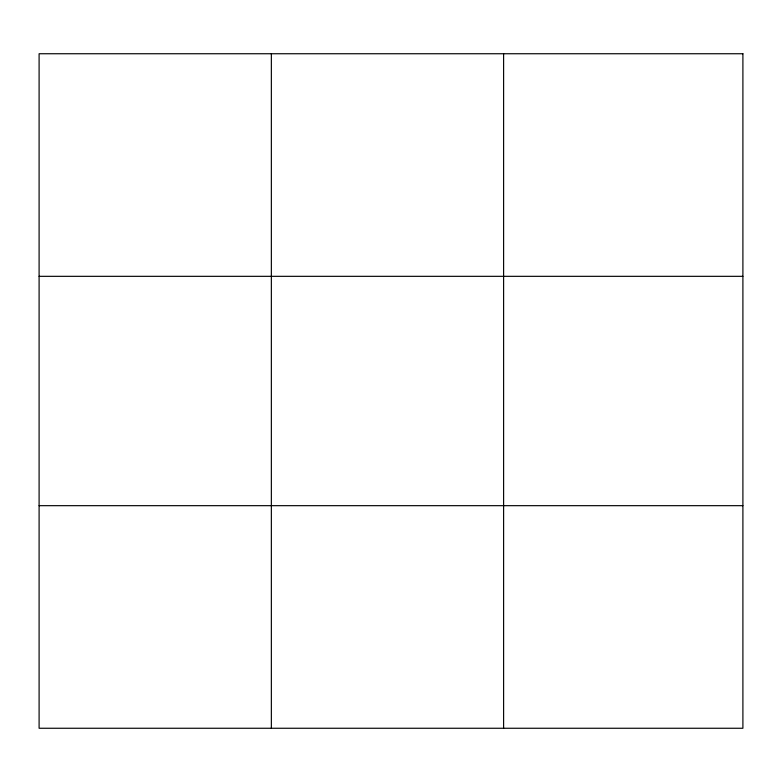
<?xml version="1.0" encoding="UTF-8"?>
<svg xmlns="http://www.w3.org/2000/svg" width="782" height="782" viewBox="0 0 782 782"><rect width="100%" height="100%" fill="white"/><g stroke="black" fill="none" stroke-linecap="round" stroke-linejoin="round"><path stroke-width="1.17" d="M271.354 728.257L271.354 53.743M503.608 728.257L503.608 53.743M39.1 276.329L742.9 276.329M39.1 505.671L742.9 505.671M742.9 53.743L39.1 53.743L39.1 728.257L742.9 728.257L742.9 53.743"/></g></svg>
